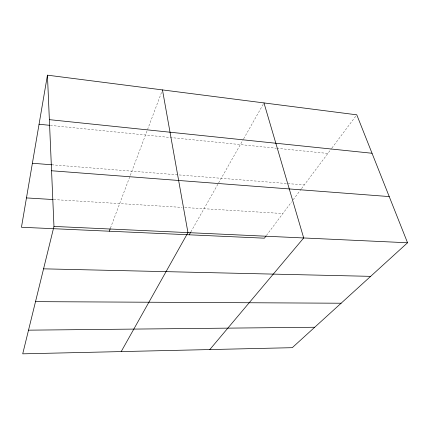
<?xml version="1.0" encoding="UTF-8"?>
<svg xmlns="http://www.w3.org/2000/svg" width="429" height="429" viewBox="0 0 429 429"><rect width="100%" height="100%" fill="white"/><g stroke="black" fill="none" stroke-linecap="round" stroke-linejoin="round"><path stroke-width="0.32" stroke-dasharray="2.15 1.61" d="M110.435 228.137L162.473 89.913M190.862 231.907L218.318 183.467M218.645 182.893L243.307 139.382M243.64 138.808L263.974 102.928M266.409 235.505L291.597 201.871M293.184 199.753L301.115 189.162M301.512 188.631L331.483 148.611M331.885 148.075L356.783 114.827M53.759 199.582L182.089 207.389M184.743 207.556L282.867 213.524M51.753 164.79L304.29 184.92M50.365 125.386L276.158 148.214M276.818 148.278L327.869 153.443"/><path stroke-width="0.64" d="M47.442 75.166L53.968 226.421L22.716 353.834L292.267 347.683L407.55 242.766L356.783 114.827L47.442 75.166L21.45 227.257L264.398 238.186L266.007 236.041M109.282 231.204L110.205 228.754M121.203 351.587L187.95 232.615L162.473 89.913M189.221 234.802L190.535 232.486M209.808 349.565L303.694 237.966L263.974 102.928M28.523 330.164L314.72 327.252M35.521 301.641L341.119 303.223M43.565 268.833L370.651 276.351M53.968 226.421L407.55 242.766M26.464 197.919L53.094 199.544M51.566 170.758L389.221 196.579M32.389 163.245L51.753 164.79M39.055 124.238L49.7 125.316M49.356 119.648L372.034 153.26"/></g></svg>
